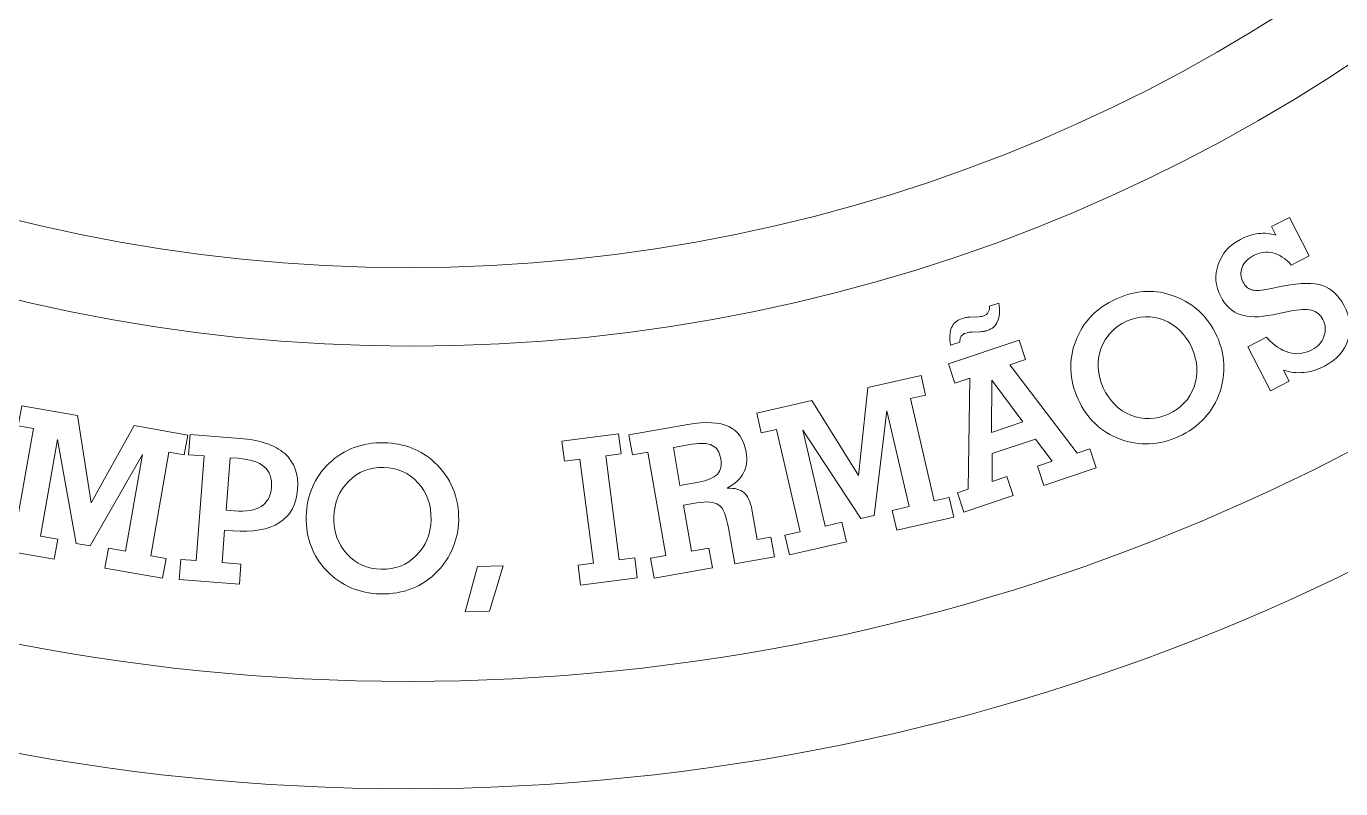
# Model space of a CAD drawing. Header units: millimetres. Extents: x -30 to 30, y -30 to 30.
# Drawn here: x -5.33 to 13.03, y -30 to -19.35 of the extents above; entities that cross this region are included whole.
import ezdxf

# ---------------------------------------------------------------- set-up
doc = ezdxf.new("R2010")
doc.units = ezdxf.units.MM
doc.header["$MEASUREMENT"] = 0
doc.layers.add('Camada 1', color=7, linetype='Continuous')

msp = doc.modelspace()

# ---------------------------------------------------------------- linework, layer by layer
at = {"layer": 'Camada 1', "lineweight": 9}
for points, knots in [([(0, 30), (16.5685, 30), (30, 16.5685), (30, 0), (30, 0), (30, -16.5686), (16.5685, -30), (0, -30), (0, -30), (-16.5685, -30), (-30, -16.5686), (-30, 0), (-30, 0), (-30, 16.5685), (-16.5685, 30), (0, 30)], [0, 0, 0, 0, 0.2, 0.2, 0.2, 0.2, 0.4, 0.4, 0.4, 0.4, 0.6, 0.6, 0.6, 0.6, 1, 1, 1, 1]), ([(0, 28.5), (15.7401, 28.5), (28.5, 15.7401), (28.5, 0), (28.5, 0), (28.5, -15.7401), (15.7401, -28.5), (0, -28.5), (0, -28.5), (-15.7401, -28.5), (-28.5, -15.7401), (-28.5, 0), (-28.5, 0), (-28.5, 15.7401), (-15.7401, 28.5), (0, 28.5)], [0, 0, 0, 0, 0.2, 0.2, 0.2, 0.2, 0.4, 0.4, 0.4, 0.4, 0.6, 0.6, 0.6, 0.6, 1, 1, 1, 1]), ([(0.0541, 23.6848), (13.1709, 23.6848), (23.8041, 13.0516), (23.8041, -0.0652), (23.8041, -0.0652), (23.8041, -13.182), (13.1709, -23.8152), (0.0541, -23.8152), (0.0541, -23.8152), (-13.0627, -23.8152), (-23.6959, -13.182), (-23.6959, -0.0652), (-23.6959, -0.0652), (-23.6959, 13.0516), (-13.0627, 23.6848), (0.0541, 23.6848)], [0, 0, 0, 0, 0.2, 0.2, 0.2, 0.2, 0.4, 0.4, 0.4, 0.4, 0.6, 0.6, 0.6, 0.6, 1, 1, 1, 1]), ([(0, 22.7174), (12.5464, 22.7174), (22.7174, 12.5464), (22.7174, 0), (22.7174, 0), (22.7174, -12.5464), (12.5464, -22.7174), (0, -22.7174), (0, -22.7174), (-12.5464, -22.7174), (-22.7174, -12.5464), (-22.7174, 0), (-22.7174, 0), (-22.7174, 12.5464), (-12.5464, 22.7174), (0, 22.7174)], [0, 0, 0, 0, 0.2, 0.2, 0.2, 0.2, 0.4, 0.4, 0.4, 0.4, 0.6, 0.6, 0.6, 0.6, 1, 1, 1, 1]), ([(12.2361, -24.1509), (12.2361, -24.1509), (12.3152, -24.3039), (12.3152, -24.3039), (12.3152, -24.3039), (12.3152, -24.3039), (12.0545, -24.4387), (12.0545, -24.4387), (12.0545, -24.4387), (12.0545, -24.4387), (11.7382, -23.827), (11.7382, -23.827), (11.7382, -23.827), (11.7382, -23.827), (11.999, -23.6922), (11.999, -23.6922), (11.999, -23.6922), (12.1002, -23.804), (12.2042, -23.8752), (12.3113, -23.9051), (12.3113, -23.9051), (12.4184, -23.935), (12.5255, -23.922), (12.6333, -23.8662), (12.6333, -23.8662), (12.7156, -23.8237), (12.7715, -23.7619), (12.8009, -23.6805), (12.8009, -23.6805), (12.8304, -23.5991), (12.8251, -23.5203), (12.786, -23.4447), (12.786, -23.4447), (12.7506, -23.3762), (12.6975, -23.3327), (12.6267, -23.3147), (12.6267, -23.3147), (12.5557, -23.2963), (12.4544, -23.3011), (12.3227, -23.3279), (12.3227, -23.3279), (12.3227, -23.3279), (12.0873, -23.3765), (12.0873, -23.3765), (12.0873, -23.3765), (11.8985, -23.4159), (11.7462, -23.4151), (11.6303, -23.3744), (11.6303, -23.3744), (11.5143, -23.3333), (11.4237, -23.2493), (11.3578, -23.1218), (11.3578, -23.1218), (11.2818, -22.9748), (11.2701, -22.8252), (11.3228, -22.673), (11.3228, -22.673), (11.3752, -22.5204), (11.4793, -22.4041), (11.6343, -22.324), (11.6343, -22.324), (11.7178, -22.2808), (11.8014, -22.254), (11.8861, -22.2436), (11.8861, -22.2436), (11.9705, -22.2328), (12.0512, -22.2393), (12.1276, -22.2632), (12.1276, -22.2632), (12.1276, -22.2632), (12.0665, -22.145), (12.0665, -22.145), (12.0665, -22.145), (12.0665, -22.145), (12.3172, -22.0154), (12.3172, -22.0154), (12.3172, -22.0154), (12.3172, -22.0154), (12.5945, -22.552), (12.5945, -22.552), (12.5945, -22.552), (12.5945, -22.552), (12.3439, -22.6816), (12.3439, -22.6816), (12.3439, -22.6816), (12.2601, -22.5893), (12.1742, -22.5325), (12.0868, -22.5109), (12.0868, -22.5109), (11.999, -22.4897), (11.9089, -22.5028), (11.8157, -22.551), (11.8157, -22.551), (11.7372, -22.5916), (11.6843, -22.646), (11.6572, -22.7146), (11.6572, -22.7146), (11.63, -22.7827), (11.6336, -22.8502), (11.6677, -22.9162), (11.6677, -22.9162), (11.6968, -22.9726), (11.7358, -23.009), (11.7843, -23.0259), (11.7843, -23.0259), (11.8327, -23.0426), (11.9023, -23.0422), (11.9935, -23.0241), (11.9935, -23.0241), (11.9935, -23.0241), (12.2449, -22.9736), (12.2449, -22.9736), (12.2449, -22.9736), (12.4765, -22.9279), (12.6555, -22.926), (12.7813, -22.9685), (12.7813, -22.9685), (12.9068, -23.0106), (13.0063, -23.1026), (13.0795, -23.2443), (13.0795, -23.2443), (13.167, -23.4135), (13.1856, -23.5754), (13.1359, -23.7303), (13.1359, -23.7303), (13.0863, -23.8851), (12.9768, -24.0063), (12.8071, -24.094), (12.8071, -24.094), (12.7107, -24.1439), (12.6142, -24.1736), (12.5181, -24.1831), (12.5181, -24.1831), (12.4219, -24.1926), (12.3279, -24.1819), (12.2361, -24.1509)], [0, 0, 0, 0, 0.0285714, 0.0285714, 0.0285714, 0.0285714, 0.0571429, 0.0571429, 0.0571429, 0.0571429, 0.0857143, 0.0857143, 0.0857143, 0.0857143, 0.1142857, 0.1142857, 0.1142857, 0.1142857, 0.1428571, 0.1428571, 0.1428571, 0.1428571, 0.1714286, 0.1714286, 0.1714286, 0.1714286, 0.2, 0.2, 0.2, 0.2, 0.2285714, 0.2285714, 0.2285714, 0.2285714, 0.2571429, 0.2571429, 0.2571429, 0.2571429, 0.2857143, 0.2857143, 0.2857143, 0.2857143, 0.3142857, 0.3142857, 0.3142857, 0.3142857, 0.3428571, 0.3428571, 0.3428571, 0.3428571, 0.3714286, 0.3714286, 0.3714286, 0.3714286, 0.4, 0.4, 0.4, 0.4, 0.4285714, 0.4285714, 0.4285714, 0.4285714, 0.4571429, 0.4571429, 0.4571429, 0.4571429, 0.4857143, 0.4857143, 0.4857143, 0.4857143, 0.5142857, 0.5142857, 0.5142857, 0.5142857, 0.5428571, 0.5428571, 0.5428571, 0.5428571, 0.5714286, 0.5714286, 0.5714286, 0.5714286, 0.6, 0.6, 0.6, 0.6, 0.6285714, 0.6285714, 0.6285714, 0.6285714, 0.6571429, 0.6571429, 0.6571429, 0.6571429, 0.6857143, 0.6857143, 0.6857143, 0.6857143, 0.7142857, 0.7142857, 0.7142857, 0.7142857, 0.7428571, 0.7428571, 0.7428571, 0.7428571, 0.7714286, 0.7714286, 0.7714286, 0.7714286, 0.8, 0.8, 0.8, 0.8, 0.8285714, 0.8285714, 0.8285714, 0.8285714, 0.8571429, 0.8571429, 0.8571429, 0.8571429, 0.8857143, 0.8857143, 0.8857143, 0.8857143, 0.9142857, 0.9142857, 0.9142857, 0.9142857, 0.9428571, 0.9428571, 0.9428571, 0.9428571, 1, 1, 1, 1]), ([(9.364, -24.5554), (9.2406, -24.2824), (9.2295, -24.0123), (9.3309, -23.7444), (9.3309, -23.7444), (9.4321, -23.4772), (9.6215, -23.2807), (9.8997, -23.155), (9.8997, -23.155), (10.0273, -23.0973), (10.1544, -23.0631), (10.2805, -23.0531), (10.2805, -23.0531), (10.4066, -23.0431), (10.5301, -23.0574), (10.6524, -23.0961), (10.6524, -23.0961), (10.8007, -23.1432), (10.9305, -23.2156), (11.0415, -23.3141), (11.0415, -23.3141), (11.1526, -23.4125), (11.2405, -23.5339), (11.3056, -23.6779), (11.3056, -23.6779), (11.362, -23.8026), (11.3938, -23.9313), (11.4006, -24.0639), (11.4006, -24.0639), (11.4076, -24.196), (11.3902, -24.3252), (11.3483, -24.4509), (11.3483, -24.4509), (11.3007, -24.5932), (11.2282, -24.7173), (11.1309, -24.8227), (11.1309, -24.8227), (11.0335, -24.9282), (10.9126, -25.0138), (10.7691, -25.0787), (10.7691, -25.0787), (10.4926, -25.2036), (10.2201, -25.2153), (9.9514, -25.1142), (9.9514, -25.1142), (9.6822, -25.0129), (9.4866, -24.8268), (9.364, -24.5554)], [0, 0, 0, 0, 0.0769231, 0.0769231, 0.0769231, 0.0769231, 0.1538462, 0.1538462, 0.1538462, 0.1538462, 0.2307692, 0.2307692, 0.2307692, 0.2307692, 0.3076923, 0.3076923, 0.3076923, 0.3076923, 0.3846154, 0.3846154, 0.3846154, 0.3846154, 0.4615385, 0.4615385, 0.4615385, 0.4615385, 0.5384615, 0.5384615, 0.5384615, 0.5384615, 0.6153846, 0.6153846, 0.6153846, 0.6153846, 0.6923077, 0.6923077, 0.6923077, 0.6923077, 0.7692308, 0.7692308, 0.7692308, 0.7692308, 0.8461538, 0.8461538, 0.8461538, 0.8461538, 1, 1, 1, 1]), ([(8.2587, -23.2127), (8.2721, -23.3228), (8.2659, -23.4087), (8.2402, -23.4697), (8.2402, -23.4697), (8.2151, -23.5312), (8.1672, -23.5734), (8.0977, -23.5966), (8.0977, -23.5966), (8.0838, -23.6013), (8.0688, -23.6052), (8.0529, -23.6081), (8.0529, -23.6081), (8.037, -23.6109), (8.0201, -23.6126), (8.0031, -23.6137), (8.0031, -23.6137), (8.0031, -23.6137), (7.881, -23.6178), (7.881, -23.6178), (7.881, -23.6178), (7.8632, -23.6193), (7.8468, -23.6207), (7.8327, -23.623), (7.8327, -23.623), (7.8181, -23.6254), (7.8054, -23.6286), (7.7942, -23.6324), (7.7942, -23.6324), (7.7656, -23.6419), (7.7444, -23.6569), (7.7309, -23.6773), (7.7309, -23.6773), (7.7173, -23.6977), (7.7109, -23.7246), (7.7112, -23.7582), (7.7112, -23.7582), (7.7112, -23.7582), (7.5805, -23.8018), (7.5805, -23.8018), (7.5805, -23.8018), (7.5656, -23.6992), (7.571, -23.6175), (7.5968, -23.5564), (7.5968, -23.5564), (7.6226, -23.4957), (7.6687, -23.4541), (7.7362, -23.4316), (7.7362, -23.4316), (7.7562, -23.4249), (7.7759, -23.4198), (7.795, -23.4164), (7.795, -23.4164), (7.8142, -23.413), (7.8329, -23.4108), (7.8511, -23.4106), (7.8511, -23.4106), (7.8511, -23.4106), (7.9768, -23.4039), (7.9768, -23.4039), (7.9768, -23.4039), (7.9956, -23.402), (8.01, -23.4007), (8.02, -23.3994), (8.02, -23.3994), (8.0303, -23.3979), (8.0396, -23.3958), (8.0485, -23.3928), (8.0485, -23.3928), (8.0757, -23.3838), (8.096, -23.3671), (8.11, -23.3426), (8.11, -23.3426), (8.1242, -23.318), (8.13, -23.2893), (8.128, -23.2563), (8.128, -23.2563), (8.128, -23.2563), (8.2587, -23.2127), (8.2587, -23.2127)], [0, 0, 0, 0, 0.047619, 0.047619, 0.047619, 0.047619, 0.0952381, 0.0952381, 0.0952381, 0.0952381, 0.1428571, 0.1428571, 0.1428571, 0.1428571, 0.1904762, 0.1904762, 0.1904762, 0.1904762, 0.2380952, 0.2380952, 0.2380952, 0.2380952, 0.2857143, 0.2857143, 0.2857143, 0.2857143, 0.3333333, 0.3333333, 0.3333333, 0.3333333, 0.3809524, 0.3809524, 0.3809524, 0.3809524, 0.4285714, 0.4285714, 0.4285714, 0.4285714, 0.4761905, 0.4761905, 0.4761905, 0.4761905, 0.5238095, 0.5238095, 0.5238095, 0.5238095, 0.5714286, 0.5714286, 0.5714286, 0.5714286, 0.6190476, 0.6190476, 0.6190476, 0.6190476, 0.6666667, 0.6666667, 0.6666667, 0.6666667, 0.7142857, 0.7142857, 0.7142857, 0.7142857, 0.7619048, 0.7619048, 0.7619048, 0.7619048, 0.8095238, 0.8095238, 0.8095238, 0.8095238, 0.8571429, 0.8571429, 0.8571429, 0.8571429, 0.9047619, 0.9047619, 0.9047619, 0.9047619, 1, 1, 1, 1]), ([(9.7163, -24.3962), (9.8007, -24.5831), (9.9293, -24.7113), (10.1026, -24.7805), (10.1026, -24.7805), (10.2755, -24.85), (10.4502, -24.8449), (10.6273, -24.7649), (10.6273, -24.7649), (10.8039, -24.6851), (10.9231, -24.5573), (10.9862, -24.3818), (10.9862, -24.3818), (11.0489, -24.2063), (11.0381, -24.0248), (10.9533, -23.8371), (10.9533, -23.8371), (10.8685, -23.6494), (10.7394, -23.5214), (10.5654, -23.4528), (10.5654, -23.4528), (10.392, -23.3842), (10.2172, -23.3893), (10.0415, -23.4687), (10.0415, -23.4687), (9.8661, -23.548), (9.7472, -23.6756), (9.6843, -23.8516), (9.6843, -23.8516), (9.621, -24.0278), (9.6318, -24.2093), (9.7163, -24.3962)], [0, 0, 0, 0, 0.1111111, 0.1111111, 0.1111111, 0.1111111, 0.2222222, 0.2222222, 0.2222222, 0.2222222, 0.3333333, 0.3333333, 0.3333333, 0.3333333, 0.4444444, 0.4444444, 0.4444444, 0.4444444, 0.5555556, 0.5555556, 0.5555556, 0.5555556, 0.6666667, 0.6666667, 0.6666667, 0.6666667, 0.7777778, 0.7777778, 0.7777778, 0.7777778, 1, 1, 1, 1]), ([(8.1621, -25.7052), (8.1621, -25.7052), (8.3674, -25.6368), (8.3674, -25.6368), (8.3674, -25.6368), (8.3674, -25.6368), (8.4567, -25.9045), (8.4567, -25.9045), (8.4567, -25.9045), (8.4567, -25.9045), (7.7663, -26.1347), (7.7663, -26.1347), (7.7663, -26.1347), (7.7663, -26.1347), (7.6771, -25.867), (7.6771, -25.867), (7.6771, -25.867), (7.6771, -25.867), (7.8302, -25.8159), (7.8302, -25.8159), (7.8302, -25.8159), (7.8302, -25.8159), (7.8523, -24.2615), (7.8523, -24.2615), (7.8523, -24.2615), (7.8523, -24.2615), (7.6443, -24.3308), (7.6443, -24.3308), (7.6443, -24.3308), (7.6443, -24.3308), (7.5551, -24.0631), (7.5551, -24.0631), (7.5551, -24.0631), (7.5551, -24.0631), (8.542, -23.734), (8.542, -23.734), (8.542, -23.734), (8.542, -23.734), (8.6313, -24.0017), (8.6313, -24.0017), (8.6313, -24.0017), (8.6313, -24.0017), (8.4091, -24.0758), (8.4091, -24.0758), (8.4091, -24.0758), (8.4091, -24.0758), (9.3504, -25.309), (9.3504, -25.309), (9.3504, -25.309), (9.3504, -25.309), (9.5271, -25.2501), (9.5271, -25.2501), (9.5271, -25.2501), (9.5271, -25.2501), (9.6164, -25.5178), (9.6164, -25.5178), (9.6164, -25.5178), (9.6164, -25.5178), (8.8855, -25.7615), (8.8855, -25.7615), (8.8855, -25.7615), (8.8855, -25.7615), (8.7962, -25.4938), (8.7962, -25.4938), (8.7962, -25.4938), (8.7962, -25.4938), (9.0028, -25.4249), (9.0028, -25.4249), (9.0028, -25.4249), (9.0028, -25.4249), (8.7685, -25.1133), (8.7685, -25.1133), (8.7685, -25.1133), (8.7685, -25.1133), (8.163, -25.3152), (8.163, -25.3152), (8.163, -25.3152), (8.163, -25.3152), (8.1621, -25.7052), (8.1621, -25.7052)], [0, 0, 0, 0, 0.047619, 0.047619, 0.047619, 0.047619, 0.0952381, 0.0952381, 0.0952381, 0.0952381, 0.1428571, 0.1428571, 0.1428571, 0.1428571, 0.1904762, 0.1904762, 0.1904762, 0.1904762, 0.2380952, 0.2380952, 0.2380952, 0.2380952, 0.2857143, 0.2857143, 0.2857143, 0.2857143, 0.3333333, 0.3333333, 0.3333333, 0.3333333, 0.3809524, 0.3809524, 0.3809524, 0.3809524, 0.4285714, 0.4285714, 0.4285714, 0.4285714, 0.4761905, 0.4761905, 0.4761905, 0.4761905, 0.5238095, 0.5238095, 0.5238095, 0.5238095, 0.5714286, 0.5714286, 0.5714286, 0.5714286, 0.6190476, 0.6190476, 0.6190476, 0.6190476, 0.6666667, 0.6666667, 0.6666667, 0.6666667, 0.7142857, 0.7142857, 0.7142857, 0.7142857, 0.7619048, 0.7619048, 0.7619048, 0.7619048, 0.8095238, 0.8095238, 0.8095238, 0.8095238, 0.8571429, 0.8571429, 0.8571429, 0.8571429, 0.9047619, 0.9047619, 0.9047619, 0.9047619, 1, 1, 1, 1]), ([(5.8281, -26.329), (5.8281, -26.329), (6.0646, -26.2744), (6.0646, -26.2744), (6.0646, -26.2744), (6.0646, -26.2744), (6.128, -26.5494), (6.128, -26.5494), (6.128, -26.5494), (6.128, -26.5494), (5.3306, -26.7334), (5.3306, -26.7334), (5.3306, -26.7334), (5.3306, -26.7334), (5.2671, -26.4585), (5.2671, -26.4585), (5.2671, -26.4585), (5.2671, -26.4585), (5.4789, -26.4096), (5.4789, -26.4096), (5.4789, -26.4096), (5.4789, -26.4096), (5.1488, -24.9796), (5.1488, -24.9796), (5.1488, -24.9796), (5.1488, -24.9796), (4.9371, -25.0284), (4.9371, -25.0284), (4.9371, -25.0284), (4.9371, -25.0284), (4.8736, -24.7535), (4.8736, -24.7535), (4.8736, -24.7535), (4.8736, -24.7535), (5.644, -24.5757), (5.644, -24.5757), (5.644, -24.5757), (5.644, -24.5757), (6.2958, -25.6215), (6.2958, -25.6215), (6.2958, -25.6215), (6.2958, -25.6215), (6.4273, -24.3949), (6.4273, -24.3949), (6.4273, -24.3949), (6.4273, -24.3949), (7.1698, -24.2235), (7.1698, -24.2235), (7.1698, -24.2235), (7.1698, -24.2235), (7.2332, -24.4985), (7.2332, -24.4985), (7.2332, -24.4985), (7.2332, -24.4985), (7.0215, -24.5474), (7.0215, -24.5474), (7.0215, -24.5474), (7.0215, -24.5474), (7.3515, -25.9774), (7.3515, -25.9774), (7.3515, -25.9774), (7.3515, -25.9774), (7.5633, -25.9285), (7.5633, -25.9285), (7.5633, -25.9285), (7.5633, -25.9285), (7.6267, -26.2035), (7.6267, -26.2035), (7.6267, -26.2035), (7.6267, -26.2035), (6.8293, -26.3875), (6.8293, -26.3875), (6.8293, -26.3875), (6.8293, -26.3875), (6.7658, -26.1126), (6.7658, -26.1126), (6.7658, -26.1126), (6.7658, -26.1126), (7.0023, -26.058), (7.0023, -26.058), (7.0023, -26.058), (7.0023, -26.058), (6.6933, -24.7192), (6.6933, -24.7192), (6.6933, -24.7192), (6.6933, -24.7192), (6.5157, -26.1814), (6.5157, -26.1814), (6.5157, -26.1814), (6.5157, -26.1814), (6.3264, -26.2251), (6.3264, -26.2251), (6.3264, -26.2251), (6.3264, -26.2251), (5.5191, -24.9902), (5.5191, -24.9902), (5.5191, -24.9902), (5.5191, -24.9902), (5.8281, -26.329), (5.8281, -26.329)], [0, 0, 0, 0, 0.0384615, 0.0384615, 0.0384615, 0.0384615, 0.0769231, 0.0769231, 0.0769231, 0.0769231, 0.1153846, 0.1153846, 0.1153846, 0.1153846, 0.1538462, 0.1538462, 0.1538462, 0.1538462, 0.1923077, 0.1923077, 0.1923077, 0.1923077, 0.2307692, 0.2307692, 0.2307692, 0.2307692, 0.2692308, 0.2692308, 0.2692308, 0.2692308, 0.3076923, 0.3076923, 0.3076923, 0.3076923, 0.3461538, 0.3461538, 0.3461538, 0.3461538, 0.3846154, 0.3846154, 0.3846154, 0.3846154, 0.4230769, 0.4230769, 0.4230769, 0.4230769, 0.4615385, 0.4615385, 0.4615385, 0.4615385, 0.5, 0.5, 0.5, 0.5, 0.5384615, 0.5384615, 0.5384615, 0.5384615, 0.5769231, 0.5769231, 0.5769231, 0.5769231, 0.6153846, 0.6153846, 0.6153846, 0.6153846, 0.6538462, 0.6538462, 0.6538462, 0.6538462, 0.6923077, 0.6923077, 0.6923077, 0.6923077, 0.7307692, 0.7307692, 0.7307692, 0.7307692, 0.7692308, 0.7692308, 0.7692308, 0.7692308, 0.8076923, 0.8076923, 0.8076923, 0.8076923, 0.8461538, 0.8461538, 0.8461538, 0.8461538, 0.8846154, 0.8846154, 0.8846154, 0.8846154, 0.9230769, 0.9230769, 0.9230769, 0.9230769, 1, 1, 1, 1]), ([(8.1562, -25.02), (8.1562, -25.02), (8.5926, -24.8745), (8.5926, -24.8745), (8.5926, -24.8745), (8.5926, -24.8745), (8.1578, -24.2931), (8.1578, -24.2931), (8.1578, -24.2931), (8.1578, -24.2931), (8.1562, -25.02), (8.1562, -25.02)], [0, 0, 0, 0, 0.25, 0.25, 0.25, 0.25, 0.5, 0.5, 0.5, 0.5, 1, 1, 1, 1]), ([(-5.1349, -26.4726), (-5.1349, -26.4726), (-4.8959, -26.5147), (-4.8959, -26.5147), (-4.8959, -26.5147), (-4.8959, -26.5147), (-4.9449, -26.7926), (-4.9449, -26.7926), (-4.9449, -26.7926), (-4.9449, -26.7926), (-5.7509, -26.6506), (-5.7509, -26.6506), (-5.7509, -26.6506), (-5.7509, -26.6506), (-5.7019, -26.3727), (-5.7019, -26.3727), (-5.7019, -26.3727), (-5.7019, -26.3727), (-5.4879, -26.4104), (-5.4879, -26.4104), (-5.4879, -26.4104), (-5.4879, -26.4104), (-5.2334, -24.9651), (-5.2334, -24.9651), (-5.2334, -24.9651), (-5.2334, -24.9651), (-5.4474, -24.9274), (-5.4474, -24.9274), (-5.4474, -24.9274), (-5.4474, -24.9274), (-5.3984, -24.6494), (-5.3984, -24.6494), (-5.3984, -24.6494), (-5.3984, -24.6494), (-4.6198, -24.7866), (-4.6198, -24.7866), (-4.6198, -24.7866), (-4.6198, -24.7866), (-4.4281, -26.0039), (-4.4281, -26.0039), (-4.4281, -26.0039), (-4.4281, -26.0039), (-3.8281, -24.926), (-3.8281, -24.926), (-3.8281, -24.926), (-3.8281, -24.926), (-3.0776, -25.0582), (-3.0776, -25.0582), (-3.0776, -25.0582), (-3.0776, -25.0582), (-3.1266, -25.3361), (-3.1266, -25.3361), (-3.1266, -25.3361), (-3.1266, -25.3361), (-3.3406, -25.2984), (-3.3406, -25.2984), (-3.3406, -25.2984), (-3.3406, -25.2984), (-3.5951, -26.7438), (-3.5951, -26.7438), (-3.5951, -26.7438), (-3.5951, -26.7438), (-3.3811, -26.7815), (-3.3811, -26.7815), (-3.3811, -26.7815), (-3.3811, -26.7815), (-3.4301, -27.0594), (-3.4301, -27.0594), (-3.4301, -27.0594), (-3.4301, -27.0594), (-4.2361, -26.9174), (-4.2361, -26.9174), (-4.2361, -26.9174), (-4.2361, -26.9174), (-4.1871, -26.6395), (-4.1871, -26.6395), (-4.1871, -26.6395), (-4.1871, -26.6395), (-3.9481, -26.6816), (-3.9481, -26.6816), (-3.9481, -26.6816), (-3.9481, -26.6816), (-3.7098, -25.3284), (-3.7098, -25.3284), (-3.7098, -25.3284), (-3.7098, -25.3284), (-4.4443, -26.6052), (-4.4443, -26.6052), (-4.4443, -26.6052), (-4.4443, -26.6052), (-4.6356, -26.5715), (-4.6356, -26.5715), (-4.6356, -26.5715), (-4.6356, -26.5715), (-4.8966, -25.1194), (-4.8966, -25.1194), (-4.8966, -25.1194), (-4.8966, -25.1194), (-5.1349, -26.4726), (-5.1349, -26.4726)], [0, 0, 0, 0, 0.0384615, 0.0384615, 0.0384615, 0.0384615, 0.0769231, 0.0769231, 0.0769231, 0.0769231, 0.1153846, 0.1153846, 0.1153846, 0.1153846, 0.1538462, 0.1538462, 0.1538462, 0.1538462, 0.1923077, 0.1923077, 0.1923077, 0.1923077, 0.2307692, 0.2307692, 0.2307692, 0.2307692, 0.2692308, 0.2692308, 0.2692308, 0.2692308, 0.3076923, 0.3076923, 0.3076923, 0.3076923, 0.3461538, 0.3461538, 0.3461538, 0.3461538, 0.3846154, 0.3846154, 0.3846154, 0.3846154, 0.4230769, 0.4230769, 0.4230769, 0.4230769, 0.4615385, 0.4615385, 0.4615385, 0.4615385, 0.5, 0.5, 0.5, 0.5, 0.5384615, 0.5384615, 0.5384615, 0.5384615, 0.5769231, 0.5769231, 0.5769231, 0.5769231, 0.6153846, 0.6153846, 0.6153846, 0.6153846, 0.6538462, 0.6538462, 0.6538462, 0.6538462, 0.6923077, 0.6923077, 0.6923077, 0.6923077, 0.7307692, 0.7307692, 0.7307692, 0.7307692, 0.7692308, 0.7692308, 0.7692308, 0.7692308, 0.8076923, 0.8076923, 0.8076923, 0.8076923, 0.8461538, 0.8461538, 0.8461538, 0.8461538, 0.8846154, 0.8846154, 0.8846154, 0.8846154, 0.9230769, 0.9230769, 0.9230769, 0.9230769, 1, 1, 1, 1]), ([(3.9627, -26.679), (3.9627, -26.679), (4.2045, -26.6364), (4.2045, -26.6364), (4.2045, -26.6364), (4.2045, -26.6364), (4.2535, -26.9143), (4.2535, -26.9143), (4.2535, -26.9143), (4.2535, -26.9143), (3.4391, -27.0578), (3.4391, -27.0578), (3.4391, -27.0578), (3.4391, -27.0578), (3.3902, -26.7798), (3.3902, -26.7798), (3.3902, -26.7798), (3.3902, -26.7798), (3.6042, -26.7421), (3.6042, -26.7421), (3.6042, -26.7421), (3.6042, -26.7421), (3.3496, -25.2968), (3.3496, -25.2968), (3.3496, -25.2968), (3.3496, -25.2968), (3.1356, -25.3345), (3.1356, -25.3345), (3.1356, -25.3345), (3.1356, -25.3345), (3.0867, -25.0566), (3.0867, -25.0566), (3.0867, -25.0566), (3.0867, -25.0566), (3.9117, -24.9113), (3.9117, -24.9113), (3.9117, -24.9113), (4.1632, -24.867), (4.354, -24.8759), (4.4839, -24.9385), (4.4839, -24.9385), (4.6138, -25.0011), (4.6941, -25.1207), (4.7253, -25.2981), (4.7253, -25.2981), (4.7447, -25.4084), (4.7326, -25.5051), (4.6889, -25.5878), (4.6889, -25.5878), (4.6453, -25.6704), (4.569, -25.7416), (4.4609, -25.8008), (4.4609, -25.8008), (4.5638, -25.7966), (4.6425, -25.818), (4.6962, -25.8649), (4.6962, -25.8649), (4.7503, -25.9118), (4.787, -25.9894), (4.8061, -26.0982), (4.8061, -26.0982), (4.8061, -26.0982), (4.88, -26.5175), (4.88, -26.5175), (4.88, -26.5175), (4.88, -26.5175), (5.0717, -26.4837), (5.0717, -26.4837), (5.0717, -26.4837), (5.0717, -26.4837), (5.1207, -26.7616), (5.1207, -26.7616), (5.1207, -26.7616), (5.1207, -26.7616), (4.5676, -26.859), (4.5676, -26.859), (4.5676, -26.859), (4.5676, -26.859), (4.479, -26.356), (4.479, -26.356), (4.479, -26.356), (4.4485, -26.1831), (4.4023, -26.0752), (4.3404, -26.0331), (4.3404, -26.0331), (4.2785, -25.991), (4.1772, -25.9821), (4.0363, -26.0069), (4.0363, -26.0069), (4.0363, -26.0069), (3.8501, -26.0397), (3.8501, -26.0397), (3.8501, -26.0397), (3.8501, -26.0397), (3.9627, -26.679), (3.9627, -26.679)], [0, 0, 0, 0, 0.04, 0.04, 0.04, 0.04, 0.08, 0.08, 0.08, 0.08, 0.12, 0.12, 0.12, 0.12, 0.16, 0.16, 0.16, 0.16, 0.2, 0.2, 0.2, 0.2, 0.24, 0.24, 0.24, 0.24, 0.28, 0.28, 0.28, 0.28, 0.32, 0.32, 0.32, 0.32, 0.36, 0.36, 0.36, 0.36, 0.4, 0.4, 0.4, 0.4, 0.44, 0.44, 0.44, 0.44, 0.48, 0.48, 0.48, 0.48, 0.52, 0.52, 0.52, 0.52, 0.56, 0.56, 0.56, 0.56, 0.6, 0.6, 0.6, 0.6, 0.64, 0.64, 0.64, 0.64, 0.68, 0.68, 0.68, 0.68, 0.72, 0.72, 0.72, 0.72, 0.76, 0.76, 0.76, 0.76, 0.8, 0.8, 0.8, 0.8, 0.84, 0.84, 0.84, 0.84, 0.88, 0.88, 0.88, 0.88, 0.92, 0.92, 0.92, 0.92, 1, 1, 1, 1]), ([(-2.5974, -26.8405), (-2.5974, -26.8405), (-2.3357, -26.8603), (-2.3357, -26.8603), (-2.3357, -26.8603), (-2.3357, -26.8603), (-2.357, -27.1417), (-2.357, -27.1417), (-2.357, -27.1417), (-2.357, -27.1417), (-3.1984, -27.0778), (-3.1984, -27.0778), (-3.1984, -27.0778), (-3.1984, -27.0778), (-3.177, -26.7965), (-3.177, -26.7965), (-3.177, -26.7965), (-3.177, -26.7965), (-2.9604, -26.8129), (-2.9604, -26.8129), (-2.9604, -26.8129), (-2.9604, -26.8129), (-2.8492, -25.3495), (-2.8492, -25.3495), (-2.8492, -25.3495), (-2.8492, -25.3495), (-3.0659, -25.3331), (-3.0659, -25.3331), (-3.0659, -25.3331), (-3.0659, -25.3331), (-3.0445, -25.0517), (-3.0445, -25.0517), (-3.0445, -25.0517), (-3.0445, -25.0517), (-2.3523, -25.1042), (-2.3523, -25.1042), (-2.3523, -25.1042), (-2.0695, -25.1257), (-1.8598, -25.1968), (-1.7236, -25.3171), (-1.7236, -25.3171), (-1.587, -25.4379), (-1.527, -25.6042), (-1.5432, -25.8167), (-1.5432, -25.8167), (-1.5593, -26.0292), (-1.6442, -26.1841), (-1.7974, -26.2818), (-1.7974, -26.2818), (-1.951, -26.3791), (-2.1685, -26.4173), (-2.4504, -26.3959), (-2.4504, -26.3959), (-2.4504, -26.3959), (-2.563, -26.3874), (-2.563, -26.3874), (-2.563, -26.3874), (-2.563, -26.3874), (-2.5974, -26.8405), (-2.5974, -26.8405)], [0, 0, 0, 0, 0.0625, 0.0625, 0.0625, 0.0625, 0.125, 0.125, 0.125, 0.125, 0.1875, 0.1875, 0.1875, 0.1875, 0.25, 0.25, 0.25, 0.25, 0.3125, 0.3125, 0.3125, 0.3125, 0.375, 0.375, 0.375, 0.375, 0.4375, 0.4375, 0.4375, 0.4375, 0.5, 0.5, 0.5, 0.5, 0.5625, 0.5625, 0.5625, 0.5625, 0.625, 0.625, 0.625, 0.625, 0.6875, 0.6875, 0.6875, 0.6875, 0.75, 0.75, 0.75, 0.75, 0.8125, 0.8125, 0.8125, 0.8125, 0.875, 0.875, 0.875, 0.875, 1, 1, 1, 1]), ([(-1.4221, -26.1974), (-1.4152, -25.8979), (-1.3084, -25.6496), (-1.1011, -25.452), (-1.1011, -25.452), (-0.8942, -25.2549), (-0.6385, -25.1597), (-0.3332, -25.1667), (-0.3332, -25.1667), (-0.1932, -25.1699), (-0.0638, -25.1941), (0.0542, -25.2396), (0.0542, -25.2396), (0.1722, -25.2852), (0.2774, -25.3515), (0.3709, -25.4394), (0.3709, -25.4394), (0.4842, -25.5459), (0.5699, -25.6674), (0.6274, -25.8042), (0.6274, -25.8042), (0.6849, -25.941), (0.7116, -26.0885), (0.708, -26.2465), (0.708, -26.2465), (0.7048, -26.3833), (0.6779, -26.513), (0.6266, -26.6356), (0.6266, -26.6356), (0.5758, -26.7576), (0.5042, -26.8666), (0.4121, -26.9618), (0.4121, -26.9618), (0.3075, -27.0696), (0.1885, -27.15), (0.0551, -27.203), (0.0551, -27.203), (-0.0783, -27.2559), (-0.2244, -27.2808), (-0.3818, -27.2771), (-0.3818, -27.2771), (-0.6851, -27.2702), (-0.9358, -27.1628), (-1.1343, -26.9554), (-1.1343, -26.9554), (-1.3332, -26.7476), (-1.429, -26.4951), (-1.4221, -26.1974)], [0, 0, 0, 0, 0.0769231, 0.0769231, 0.0769231, 0.0769231, 0.1538462, 0.1538462, 0.1538462, 0.1538462, 0.2307692, 0.2307692, 0.2307692, 0.2307692, 0.3076923, 0.3076923, 0.3076923, 0.3076923, 0.3846154, 0.3846154, 0.3846154, 0.3846154, 0.4615385, 0.4615385, 0.4615385, 0.4615385, 0.5384615, 0.5384615, 0.5384615, 0.5384615, 0.6153846, 0.6153846, 0.6153846, 0.6153846, 0.6923077, 0.6923077, 0.6923077, 0.6923077, 0.7692308, 0.7692308, 0.7692308, 0.7692308, 0.8461538, 0.8461538, 0.8461538, 0.8461538, 1, 1, 1, 1]), ([(2.953, -26.803), (2.953, -26.803), (3.1685, -26.7751), (3.1685, -26.7751), (3.1685, -26.7751), (3.1685, -26.7751), (3.2047, -27.0549), (3.2047, -27.0549), (3.2047, -27.0549), (3.2047, -27.0549), (2.4127, -27.1574), (2.4127, -27.1574), (2.4127, -27.1574), (2.4127, -27.1574), (2.3765, -26.8776), (2.3765, -26.8776), (2.3765, -26.8776), (2.3765, -26.8776), (2.592, -26.8497), (2.592, -26.8497), (2.592, -26.8497), (2.592, -26.8497), (2.4036, -25.3942), (2.4036, -25.3942), (2.4036, -25.3942), (2.4036, -25.3942), (2.1881, -25.4221), (2.1881, -25.4221), (2.1881, -25.4221), (2.1881, -25.4221), (2.1519, -25.1422), (2.1519, -25.1422), (2.1519, -25.1422), (2.1519, -25.1422), (2.9439, -25.0397), (2.9439, -25.0397), (2.9439, -25.0397), (2.9439, -25.0397), (2.9801, -25.3196), (2.9801, -25.3196), (2.9801, -25.3196), (2.9801, -25.3196), (2.7646, -25.3475), (2.7646, -25.3475), (2.7646, -25.3475), (2.7646, -25.3475), (2.953, -26.803), (2.953, -26.803)], [0, 0, 0, 0, 0.0769231, 0.0769231, 0.0769231, 0.0769231, 0.1538462, 0.1538462, 0.1538462, 0.1538462, 0.2307692, 0.2307692, 0.2307692, 0.2307692, 0.3076923, 0.3076923, 0.3076923, 0.3076923, 0.3846154, 0.3846154, 0.3846154, 0.3846154, 0.4615385, 0.4615385, 0.4615385, 0.4615385, 0.5384615, 0.5384615, 0.5384615, 0.5384615, 0.6153846, 0.6153846, 0.6153846, 0.6153846, 0.6923077, 0.6923077, 0.6923077, 0.6923077, 0.7692308, 0.7692308, 0.7692308, 0.7692308, 0.8461538, 0.8461538, 0.8461538, 0.8461538, 1, 1, 1, 1]), ([(3.7081, -25.2337), (3.7081, -25.2337), (3.8011, -25.7618), (3.8011, -25.7618), (3.8011, -25.7618), (3.8011, -25.7618), (4.0634, -25.7156), (4.0634, -25.7156), (4.0634, -25.7156), (4.188, -25.6937), (4.2746, -25.6569), (4.3232, -25.6049), (4.3232, -25.6049), (4.3718, -25.5529), (4.388, -25.4812), (4.3718, -25.3895), (4.3718, -25.3895), (4.3556, -25.2973), (4.3159, -25.2351), (4.2524, -25.2028), (4.2524, -25.2028), (4.1889, -25.1705), (4.095, -25.1655), (3.9704, -25.1875), (3.9704, -25.1875), (3.9704, -25.1875), (3.7081, -25.2337), (3.7081, -25.2337)], [0, 0, 0, 0, 0.125, 0.125, 0.125, 0.125, 0.25, 0.25, 0.25, 0.25, 0.375, 0.375, 0.375, 0.375, 0.5, 0.5, 0.5, 0.5, 0.625, 0.625, 0.625, 0.625, 0.75, 0.75, 0.75, 0.75, 1, 1, 1, 1]), ([(-2.4861, -25.3743), (-2.4861, -25.3743), (-2.5418, -26.1088), (-2.5418, -26.1088), (-2.5418, -26.1088), (-2.5418, -26.1088), (-2.4293, -26.1173), (-2.4293, -26.1173), (-2.4293, -26.1173), (-2.2622, -26.13), (-2.1362, -26.1094), (-2.051, -26.055), (-2.051, -26.055), (-1.9657, -26.0006), (-1.9183, -25.9108), (-1.9087, -25.7856), (-1.9087, -25.7856), (-1.8994, -25.6618), (-1.9328, -25.5672), (-2.0084, -25.5011), (-2.0084, -25.5011), (-2.084, -25.435), (-2.2056, -25.3956), (-2.3735, -25.3828), (-2.3735, -25.3828), (-2.3735, -25.3828), (-2.4861, -25.3743), (-2.4861, -25.3743)], [0, 0, 0, 0, 0.125, 0.125, 0.125, 0.125, 0.25, 0.25, 0.25, 0.25, 0.375, 0.375, 0.375, 0.375, 0.5, 0.5, 0.5, 0.5, 0.625, 0.625, 0.625, 0.625, 0.75, 0.75, 0.75, 0.75, 1, 1, 1, 1]), ([(-1.0356, -26.2063), (-1.0404, -26.4114), (-0.9799, -26.5826), (-0.8536, -26.72), (-0.8536, -26.72), (-0.7278, -26.8575), (-0.5681, -26.9285), (-0.3739, -26.9329), (-0.3739, -26.9329), (-0.1801, -26.9374), (-0.0173, -26.8738), (0.1155, -26.7428), (0.1155, -26.7428), (0.248, -26.6118), (0.3168, -26.4435), (0.3215, -26.2376), (0.3215, -26.2376), (0.3262, -26.0316), (0.2653, -25.8604), (0.1381, -25.7233), (0.1381, -25.7233), (0.0114, -25.5863), (-0.1484, -25.5153), (-0.3412, -25.5109), (-0.3412, -25.5109), (-0.5335, -25.5065), (-0.6959, -25.5701), (-0.8288, -25.7015), (-0.8288, -25.7015), (-0.9621, -25.833), (-1.0309, -26.0013), (-1.0356, -26.2063)], [0, 0, 0, 0, 0.1111111, 0.1111111, 0.1111111, 0.1111111, 0.2222222, 0.2222222, 0.2222222, 0.2222222, 0.3333333, 0.3333333, 0.3333333, 0.3333333, 0.4444444, 0.4444444, 0.4444444, 0.4444444, 0.5555556, 0.5555556, 0.5555556, 0.5555556, 0.6666667, 0.6666667, 0.6666667, 0.6666667, 0.7777778, 0.7777778, 0.7777778, 0.7777778, 1, 1, 1, 1]), ([(0.9716, -26.8937), (0.9716, -26.8937), (1.33, -26.8854), (1.33, -26.8854), (1.33, -26.8854), (1.33, -26.8854), (1.139, -27.5194), (1.139, -27.5194), (1.139, -27.5194), (1.139, -27.5194), (0.8, -27.5272), (0.8, -27.5272), (0.8, -27.5272), (0.8, -27.5272), (0.9716, -26.8937), (0.9716, -26.8937)], [0, 0, 0, 0, 0.2, 0.2, 0.2, 0.2, 0.4, 0.4, 0.4, 0.4, 0.6, 0.6, 0.6, 0.6, 1, 1, 1, 1])]:
    msp.add_open_spline(points, degree=3, knots=knots, dxfattribs=at)

doc.saveas('drawing.dxf')
